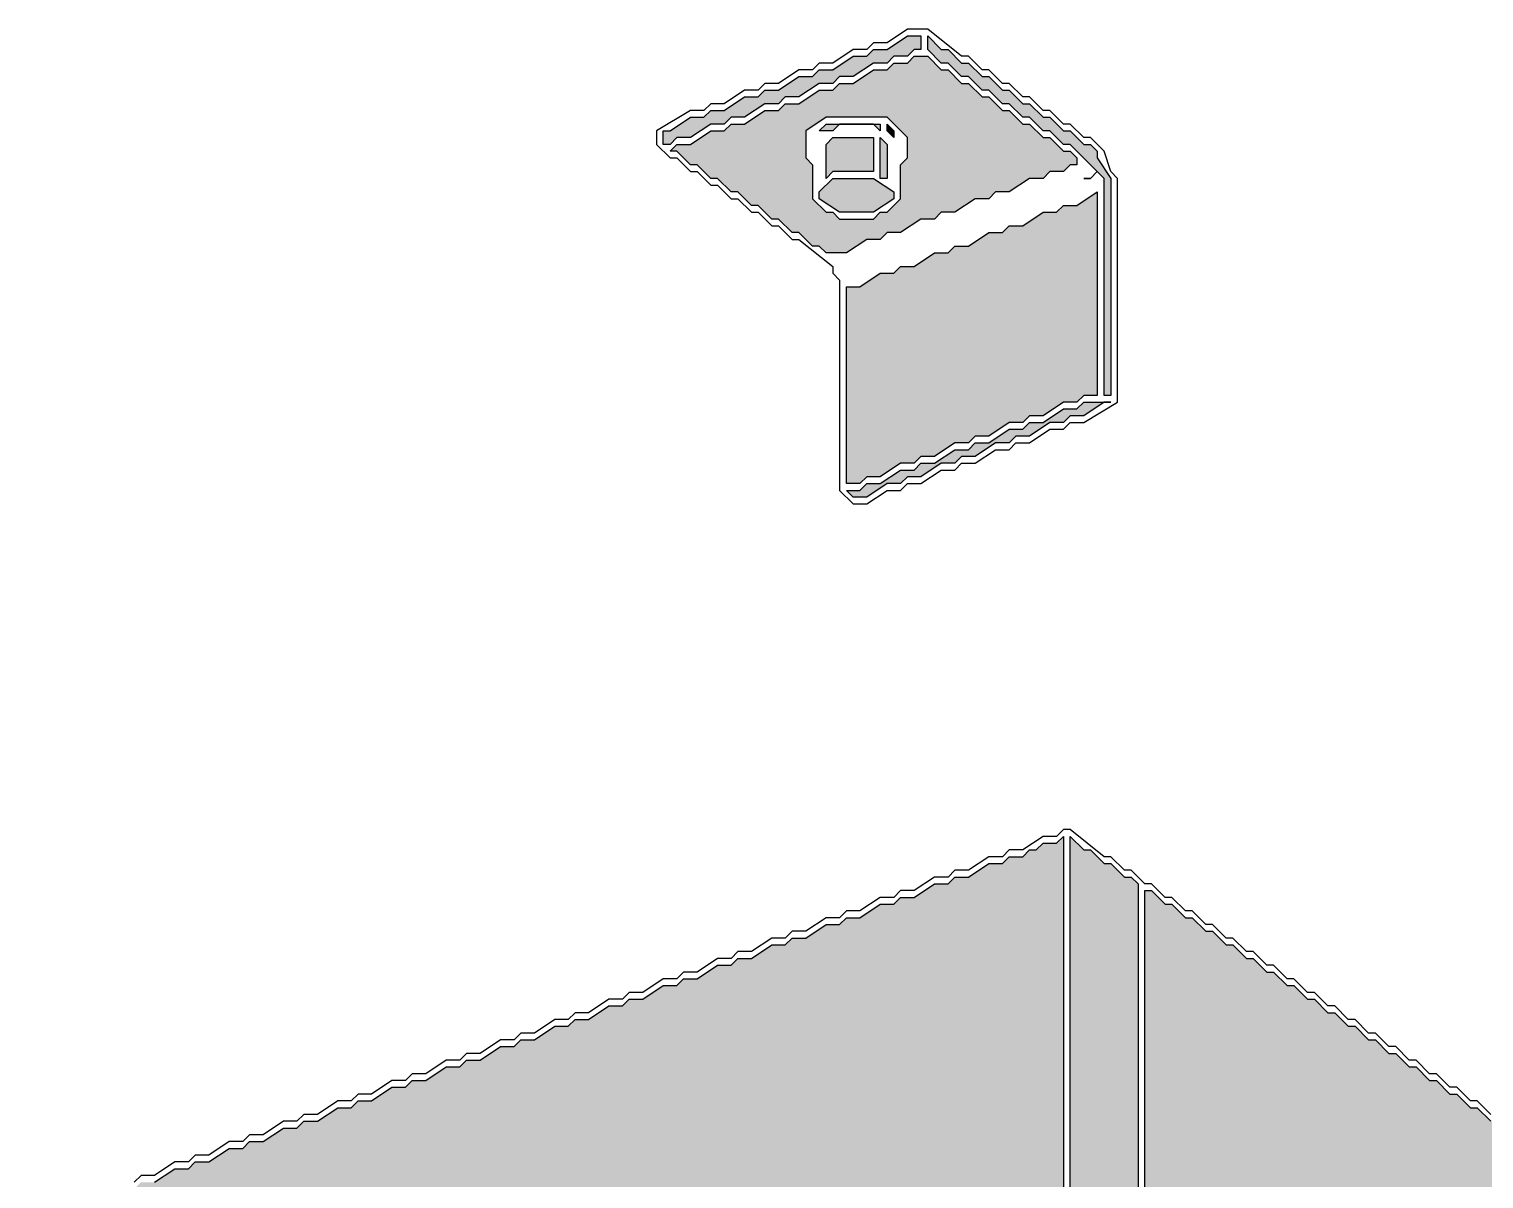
# Model space of a CAD drawing. Header units: millimetres. Extents: x 5 to 252589, y 5 to 415.
# Drawn here: x 12413.21 to 12431.08, y 307.29 to 321.42 of the extents above; entities that cross this region are included whole.
import ezdxf

# ---------------------------------------------------------------- set-up
doc = ezdxf.new("R2010")
doc.units = ezdxf.units.MM
doc.layers.add('HATCH', color=8, linetype='Continuous', lineweight=9)
doc.layers.add('OUTLINE', color=7, linetype='Continuous', lineweight=25)

msp = doc.modelspace()

# ---------------------------------------------------------------- hatches: boundary and pattern name
at = {"layer": 'HATCH', "true_color": 0x46858f}
for points in [[(12421, 320), (12421, 320.16667), (12421.08333, 320.16667), (12421.33333, 320.33333), (12421.5, 320.33333), (12421.58333, 320.41667), (12421.75, 320.41667), (12422, 320.58333), (12422.16667, 320.58333), (12422.25, 320.66667), (12422.41667, 320.66667), (12422.66667, 320.83333), (12422.83333, 320.83333), (12422.91667, 320.91667), (12423.08333, 320.91667), (12423.33333, 321.08333), (12423.5, 321.08333), (12423.58333, 321.16667), (12423.75, 321.16667), (12424, 321.33333), (12424.16667, 321.33333), (12424.16667, 321.16667), (12424.08333, 321.16667), (12424, 321.08333), (12423.83333, 321.08333), (12423.75, 321), (12423.58333, 321), (12423.33333, 320.83333), (12423.16667, 320.83333), (12423.08333, 320.75), (12422.91667, 320.75), (12422.66667, 320.58333), (12422.5, 320.58333), (12422.41667, 320.5), (12422.25, 320.5), (12422, 320.33333), (12421.83333, 320.33333), (12421.75, 320.25), (12421.58333, 320.25), (12421.33333, 320.08333), (12421.16667, 320.08333), (12421.08333, 320)], [(12423.25, 315.83333), (12423.25, 318.25), (12423.41667, 318.25), (12423.66667, 318.41667), (12423.83333, 318.41667), (12423.91667, 318.5), (12424.08333, 318.5), (12424.33333, 318.66667), (12424.5, 318.66667), (12424.58333, 318.75), (12424.75, 318.75), (12425, 318.91667), (12425.16667, 318.91667), (12425.25, 319), (12425.41667, 319), (12425.66667, 319.16667), (12425.83333, 319.16667), (12425.91667, 319.25), (12426.08333, 319.25), (12426.33333, 319.41667), (12426.33333, 316.91667), (12426.16667, 316.91667), (12426.08333, 316.83333), (12425.91667, 316.83333), (12425.66667, 316.66667), (12425.5, 316.66667), (12425.41667, 316.58333), (12425.25, 316.58333), (12425, 316.41667), (12424.83333, 316.41667), (12424.75, 316.33333), (12424.58333, 316.33333), (12424.33333, 316.16667), (12424.16667, 316.16667), (12424.08333, 316.08333), (12423.91667, 316.08333), (12423.66667, 315.91667), (12423.5, 315.91667), (12423.41667, 315.83333)]]:
    msp.add_hatch(color=145, dxfattribs=at).paths.add_polyline_path(points)
at = {"layer": 'HATCH', "true_color": 0x46828b}
msp.add_hatch(color=137, dxfattribs=at).paths.add_polyline_path([(12426.5, 316.91667), (12426.41667, 316.91667), (12426.41667, 319.58333), (12426.33333, 319.66667), (12426.25, 319.58333), (12426.16667, 319.58333), (12426.25, 319.58333), (12426.33333, 319.66667), (12426, 320), (12425.91667, 320), (12425.75, 320.16667), (12425.66667, 320.16667), (12425.5, 320.33333), (12425.41667, 320.33333), (12425.25, 320.5), (12425.16667, 320.5), (12425, 320.66667), (12424.91667, 320.66667), (12424.75, 320.83333), (12424.66667, 320.83333), (12424.5, 321), (12424.41667, 321), (12424.25, 321.16667), (12424.25, 321.33333), (12424.41667, 321.16667), (12424.5, 321.16667), (12424.66667, 321), (12424.75, 321), (12424.91667, 320.83333), (12425, 320.83333), (12425.16667, 320.66667), (12425.25, 320.66667), (12425.41667, 320.5), (12425.5, 320.5), (12425.66667, 320.33333), (12425.75, 320.33333), (12425.91667, 320.16667), (12426, 320.16667), (12426.16667, 320), (12426.25, 320), (12426.33333, 319.91667), (12426.33333, 319.83333), (12426.5, 319.58333)])
at = {"layer": 'HATCH', "true_color": 0x46909b}
h = msp.add_hatch(color=135, dxfattribs=at)
h.paths.add_polyline_path([(12421.08333, 319.91667), (12421.16667, 320), (12421.33333, 320), (12421.58333, 320.16667), (12421.75, 320.16667), (12421.83333, 320.25), (12422, 320.25), (12422.25, 320.41667), (12422.41667, 320.41667), (12422.5, 320.5), (12422.66667, 320.5), (12422.91667, 320.66667), (12423.08333, 320.66667), (12423.16667, 320.75), (12423.33333, 320.75), (12423.58333, 320.91667), (12423.75, 320.91667), (12423.83333, 321), (12424, 321), (12424.08333, 321.08333), (12424.25, 321.08333), (12424.41667, 320.91667), (12424.5, 320.91667), (12424.66667, 320.75), (12424.75, 320.75), (12424.91667, 320.58333), (12425, 320.58333), (12425.16667, 320.41667), (12425.25, 320.41667), (12425.41667, 320.25), (12425.5, 320.25), (12425.66667, 320.08333), (12425.75, 320.08333), (12425.91667, 319.91667), (12426, 319.91667), (12426.08333, 319.83333), (12426.08333, 319.75), (12426, 319.75), (12425.91667, 319.66667), (12425.75, 319.66667), (12425.66667, 319.58333), (12425.5, 319.58333), (12425.25, 319.41667), (12425.08333, 319.41667), (12425, 319.33333), (12424.83333, 319.33333), (12424.58333, 319.16667), (12424.41667, 319.16667), (12424.33333, 319.08333), (12424.16667, 319.08333), (12423.91667, 318.91667), (12423.75, 318.91667), (12423.66667, 318.83333), (12423.5, 318.83333), (12423.25, 318.66667), (12423, 318.66667), (12422.91667, 318.75), (12422.83333, 318.75), (12422.66667, 318.91667), (12422.58333, 318.91667), (12422.41667, 319.08333), (12422.33333, 319.08333), (12422.16667, 319.25), (12422.08333, 319.25), (12421.91667, 319.41667), (12421.83333, 319.41667), (12421.66667, 319.58333), (12421.58333, 319.58333), (12421.41667, 319.75), (12421.33333, 319.75), (12421.16667, 319.91667)])
h.paths.add_polyline_path([(12423, 319.16667), (12423.08333, 319.16667), (12423.16667, 319.08333), (12423.58333, 319.08333), (12423.66667, 319.16667), (12423.75, 319.16667), (12423.91667, 319.33333), (12423.91667, 319.75), (12424, 319.83333), (12424, 320.08333), (12423.75, 320.33333), (12423, 320.33333), (12422.75, 320.16667), (12422.75, 319.83333), (12422.83333, 319.75), (12422.83333, 319.33333)], flags=0)
at = {"layer": 'HATCH', "true_color": 0xabb0b4}
for points in [[(12422.91667, 320.16667), (12423, 320.25), (12423.66667, 320.25), (12423.66667, 320.16667), (12423.58333, 320.25), (12423.16667, 320.25), (12423.08333, 320.16667)], [(12423, 319.58333), (12423, 320), (12423.08333, 320.08333), (12423.58333, 320.08333), (12423.58333, 319.66667), (12423.08333, 319.66667)]]:
    msp.add_hatch(color=253, dxfattribs=at).paths.add_polyline_path(points)
at = {"layer": 'HATCH', "true_color": 0xa6abaf}
for points in [[(12423.83333, 320.08333), (12423.75, 320.16667), (12423.75, 320.25), (12423.83333, 320.16667)], [(12423.75, 319.58333), (12423.66667, 319.58333), (12423.66667, 320.08333), (12423.75, 320)]]:
    msp.add_hatch(color=253, dxfattribs=at).paths.add_polyline_path(points)
at = {"layer": 'HATCH', "true_color": 0xb9bfc3}
msp.add_hatch(color=9, dxfattribs=at).paths.add_polyline_path([(12422.91667, 319.33333), (12422.91667, 319.41667), (12423.08333, 319.58333), (12423.58333, 319.58333), (12423.83333, 319.41667), (12423.83333, 319.33333), (12423.58333, 319.16667), (12423.16667, 319.16667)])
at = {"layer": 'HATCH', "true_color": 0x46909b}
msp.add_hatch(color=135, dxfattribs=at).paths.add_polyline_path([(12423.25, 315.75), (12423.41667, 315.75), (12423.5, 315.83333), (12423.66667, 315.83333), (12423.91667, 316), (12424.08333, 316), (12424.16667, 316.08333), (12424.33333, 316.08333), (12424.58333, 316.25), (12424.75, 316.25), (12424.83333, 316.33333), (12425, 316.33333), (12425.25, 316.5), (12425.41667, 316.5), (12425.5, 316.58333), (12425.66667, 316.58333), (12425.91667, 316.75), (12426.08333, 316.75), (12426.16667, 316.83333), (12426.5, 316.83333), (12426.41667, 316.83333), (12426.16667, 316.66667), (12426, 316.66667), (12425.91667, 316.58333), (12425.75, 316.58333), (12425.5, 316.41667), (12425.33333, 316.41667), (12425.25, 316.33333), (12425.08333, 316.33333), (12424.83333, 316.16667), (12424.66667, 316.16667), (12424.58333, 316.08333), (12424.41667, 316.08333), (12424.16667, 315.91667), (12424, 315.91667), (12423.91667, 315.83333), (12423.75, 315.83333), (12423.5, 315.66667), (12423.33333, 315.66667)])
at = {"layer": 'HATCH', "true_color": 0xbfa37e}
h = msp.add_hatch(color=33, dxfattribs=at)
h.paths.add_polyline_path([(12399.83333, 293.91667), (12399.83333, 301.66667), (12399.91667, 301.75), (12400.08333, 301.75), (12400.33333, 301.91667), (12400.5, 301.91667), (12400.58333, 302), (12400.75, 302), (12401, 302.16667), (12401.16667, 302.16667), (12401.25, 302.25), (12401.41667, 302.25), (12401.66667, 302.41667), (12401.83333, 302.41667), (12401.91667, 302.5), (12402.08333, 302.5), (12402.33333, 302.66667), (12402.5, 302.66667), (12402.58333, 302.75), (12402.75, 302.75), (12403, 302.91667), (12403.16667, 302.91667), (12403.25, 303), (12403.41667, 303), (12403.66667, 303.16667), (12403.83333, 303.16667), (12403.91667, 303.25), (12404.08333, 303.25), (12404.33333, 303.41667), (12404.5, 303.41667), (12404.58333, 303.5), (12404.75, 303.5), (12405, 303.66667), (12405.16667, 303.66667), (12405.25, 303.75), (12405.41667, 303.75), (12405.66667, 303.91667), (12405.83333, 303.91667), (12405.91667, 304), (12406.08333, 304), (12406.33333, 304.16667), (12406.5, 304.16667), (12406.58333, 304.25), (12406.75, 304.25), (12407, 304.41667), (12407.16667, 304.41667), (12407.25, 304.5), (12407.41667, 304.5), (12407.66667, 304.66667), (12407.83333, 304.66667), (12407.91667, 304.75), (12408.08333, 304.75), (12408.33333, 304.91667), (12408.5, 304.91667), (12408.58333, 305), (12408.75, 305), (12409, 305.16667), (12409.16667, 305.16667), (12409.25, 305.25), (12409.41667, 305.25), (12409.66667, 305.41667), (12409.83333, 305.41667), (12409.91667, 305.5), (12410.08333, 305.5), (12410.33333, 305.66667), (12410.5, 305.66667), (12410.58333, 305.75), (12410.75, 305.75), (12411, 305.91667), (12411.16667, 305.91667), (12411.25, 306), (12411.41667, 306), (12411.66667, 306.16667), (12411.83333, 306.16667), (12411.91667, 306.25), (12412.08333, 306.25), (12412.33333, 306.41667), (12412.5, 306.41667), (12412.58333, 306.5), (12412.75, 306.5), (12413, 306.66667), (12413.16667, 306.66667), (12413.25, 306.75), (12413.41667, 306.75), (12413.66667, 306.91667), (12413.83333, 306.91667), (12413.91667, 307), (12414.08333, 307), (12414.33333, 307.16667), (12414.5, 307.16667), (12414.58333, 307.25), (12414.75, 307.25), (12415, 307.41667), (12415.16667, 307.41667), (12415.25, 307.5), (12415.41667, 307.5), (12415.66667, 307.66667), (12415.83333, 307.66667), (12415.91667, 307.75), (12416.08333, 307.75), (12416.33333, 307.91667), (12416.5, 307.91667), (12416.58333, 308), (12416.75, 308), (12417, 308.16667), (12417.16667, 308.16667), (12417.25, 308.25), (12417.41667, 308.25), (12417.66667, 308.41667), (12417.83333, 308.41667), (12417.91667, 308.5), (12418.08333, 308.5), (12418.33333, 308.66667), (12418.5, 308.66667), (12418.58333, 308.75), (12418.75, 308.75), (12419, 308.91667), (12419.16667, 308.91667), (12419.25, 309), (12419.41667, 309), (12419.66667, 309.16667), (12419.83333, 309.16667), (12419.91667, 309.25), (12420.08333, 309.25), (12420.33333, 309.41667), (12420.5, 309.41667), (12420.58333, 309.5), (12420.75, 309.5), (12421, 309.66667), (12421.16667, 309.66667), (12421.25, 309.75), (12421.41667, 309.75), (12421.66667, 309.91667), (12421.83333, 309.91667), (12421.91667, 310), (12422.08333, 310), (12422.33333, 310.16667), (12422.5, 310.16667), (12422.58333, 310.25), (12422.75, 310.25), (12423, 310.41667), (12423.16667, 310.41667), (12423.25, 310.5), (12423.41667, 310.5), (12423.66667, 310.66667), (12423.83333, 310.66667), (12423.91667, 310.75), (12424.08333, 310.75), (12424.33333, 310.91667), (12424.5, 310.91667), (12424.58333, 311), (12424.75, 311), (12425, 311.16667), (12425.16667, 311.16667), (12425.25, 311.25), (12425.41667, 311.25), (12425.5, 311.33333), (12425.58333, 311.33333), (12425.66667, 311.41667), (12425.83333, 311.41667), (12425.91667, 311.5), (12425.91667, 303.75), (12425.83333, 303.66667), (12425.66667, 303.66667), (12425.58333, 303.58333), (12425.41667, 303.58333), (12425.16667, 303.41667), (12425, 303.41667), (12424.91667, 303.33333), (12424.75, 303.33333), (12424.5, 303.16667), (12424.33333, 303.16667), (12424.25, 303.08333), (12424.08333, 303.08333), (12423.83333, 302.91667), (12423.66667, 302.91667), (12423.58333, 302.83333), (12423.41667, 302.83333), (12423.16667, 302.66667), (12423, 302.66667), (12422.91667, 302.58333), (12422.75, 302.58333), (12422.5, 302.41667), (12422.33333, 302.41667), (12422.25, 302.33333), (12422.08333, 302.33333), (12421.83333, 302.16667), (12421.66667, 302.16667), (12421.58333, 302.08333), (12421.41667, 302.08333), (12421.16667, 301.91667), (12421, 301.91667), (12420.91667, 301.83333), (12420.75, 301.83333), (12420.5, 301.66667), (12420.33333, 301.66667), (12420.25, 301.58333), (12420.08333, 301.58333), (12419.83333, 301.41667), (12419.66667, 301.41667), (12419.58333, 301.33333), (12419.41667, 301.33333), (12419.16667, 301.16667), (12419, 301.16667), (12418.91667, 301.08333), (12418.75, 301.08333), (12418.5, 300.91667), (12418.33333, 300.91667), (12418.25, 300.83333), (12418.08333, 300.83333), (12417.83333, 300.66667), (12417.66667, 300.66667), (12417.58333, 300.58333), (12417.41667, 300.58333), (12417.16667, 300.41667), (12417, 300.41667), (12416.91667, 300.33333), (12416.75, 300.33333), (12416.5, 300.16667), (12416.33333, 300.16667), (12416.25, 300.08333), (12416.08333, 300.08333), (12415.83333, 299.91667), (12415.66667, 299.91667), (12415.58333, 299.83333), (12415.41667, 299.83333), (12415.16667, 299.66667), (12415, 299.66667), (12414.91667, 299.58333), (12414.75, 299.58333), (12414.5, 299.41667), (12414.33333, 299.41667), (12414.25, 299.33333), (12414.08333, 299.33333), (12413.83333, 299.16667), (12413.66667, 299.16667), (12413.58333, 299.08333), (12413.41667, 299.08333), (12413.16667, 298.91667), (12413, 298.91667), (12412.91667, 298.83333), (12412.75, 298.83333), (12412.5, 298.66667), (12412.33333, 298.66667), (12412.25, 298.58333), (12412.08333, 298.58333), (12411.83333, 298.41667), (12411.66667, 298.41667), (12411.58333, 298.33333), (12411.41667, 298.33333), (12411.16667, 298.16667), (12411, 298.16667), (12410.91667, 298.08333), (12410.75, 298.08333), (12410.5, 297.91667), (12410.33333, 297.91667), (12410.25, 297.83333), (12410.08333, 297.83333), (12409.83333, 297.66667), (12409.66667, 297.66667), (12409.58333, 297.58333), (12409.41667, 297.58333), (12409.16667, 297.41667), (12409, 297.41667), (12408.91667, 297.33333), (12408.75, 297.33333), (12408.5, 297.16667), (12408.33333, 297.16667), (12408.25, 297.08333), (12408.08333, 297.08333), (12407.83333, 296.91667), (12407.66667, 296.91667), (12407.58333, 296.83333), (12407.41667, 296.83333), (12407.16667, 296.66667), (12407, 296.66667), (12406.91667, 296.58333), (12406.75, 296.58333), (12406.5, 296.41667), (12406.33333, 296.41667), (12406.25, 296.33333), (12406.08333, 296.33333), (12405.83333, 296.16667), (12405.66667, 296.16667), (12405.58333, 296.08333), (12405.41667, 296.08333), (12405.16667, 295.91667), (12405, 295.91667), (12404.91667, 295.83333), (12404.75, 295.83333), (12404.5, 295.66667), (12404.33333, 295.66667), (12404.25, 295.58333), (12404.08333, 295.58333), (12403.83333, 295.41667), (12403.66667, 295.41667), (12403.58333, 295.33333), (12403.41667, 295.33333), (12403.16667, 295.16667), (12403, 295.16667), (12402.91667, 295.08333), (12402.75, 295.08333), (12402.5, 294.91667), (12402.33333, 294.91667), (12402.25, 294.83333), (12402.08333, 294.83333), (12401.83333, 294.66667), (12401.66667, 294.66667), (12401.58333, 294.58333), (12401.41667, 294.58333), (12401.16667, 294.41667), (12401, 294.41667), (12400.91667, 294.33333), (12400.75, 294.33333), (12400.5, 294.16667), (12400.33333, 294.16667), (12400.25, 294.08333), (12400.08333, 294.08333)])
h.paths.add_polyline_path([(12411.58333, 301), (12411.66667, 301), (12411.75, 300.91667), (12412.08333, 300.91667), (12412.16667, 300.83333), (12412.25, 300.83333), (12412.33333, 300.91667), (12412.66667, 300.91667), (12412.75, 301), (12412.91667, 301), (12413, 301.08333), (12413.08333, 301.08333), (12413.16667, 301.16667), (12413.41667, 301.25), (12414.25, 302.08333), (12414.25, 302.16667), (12414.41667, 302.33333), (12414.41667, 302.41667), (12414.5, 302.5), (12414.5, 302.58333), (12414.75, 303), (12414.75, 303.16667), (12414.83333, 303.25), (12414.83333, 303.75), (12414.91667, 303.83333), (12414.91667, 304.08333), (12414.83333, 304.16667), (12414.83333, 304.5), (12414.75, 304.58333), (12414.75, 304.66667), (12414.66667, 304.75), (12414.58333, 305), (12414.16667, 305.33333), (12414.08333, 305.33333), (12414, 305.41667), (12413.83333, 305.41667), (12413.75, 305.5), (12413.16667, 305.5), (12413.08333, 305.41667), (12412.91667, 305.41667), (12412.83333, 305.33333), (12412.75, 305.33333), (12412.66667, 305.25), (12412.41667, 305.16667), (12412.25, 305), (12412.16667, 305), (12411.66667, 304.5), (12411.83333, 304.33333), (12411.91667, 304.33333), (12412.08333, 304.16667), (12412.16667, 304.16667), (12412.33333, 304), (12412.41667, 304), (12412.5, 303.91667), (12412.41667, 303.66667), (12412.25, 303.66667), (12412.08333, 303.83333), (12412, 303.83333), (12411.58333, 304.16667), (12411.41667, 304.16667), (12411.33333, 304.08333), (12411.33333, 304), (12411.25, 303.91667), (12411.25, 303.83333), (12411, 303.41667), (12411, 303.25), (12410.91667, 303.16667), (12410.91667, 302.91667), (12410.83333, 302.83333), (12410.83333, 302.41667), (12410.91667, 302.33333), (12411, 302.33333), (12411.16667, 302.16667), (12411.25, 302.16667), (12411.41667, 302), (12411.5, 302), (12411.66667, 301.83333), (12411.75, 301.83333), (12411.75, 301.41667), (12411.83333, 301.33333), (12411.83333, 301.25), (12411.66667, 301.41667), (12411.58333, 301.41667), (12411.16667, 301.75), (12411.08333, 301.75), (12411, 301.66667), (12411, 301.58333), (12411.16667, 301.41667), (12411.16667, 301.33333)], flags=0)
at = {"layer": 'HATCH', "true_color": 0xb99e7b}
for points in [[(12426.83333, 303.16667), (12426.75, 303.25), (12426.66667, 303.25), (12426.5, 303.41667), (12426.41667, 303.41667), (12426.25, 303.58333), (12426.16667, 303.58333), (12426, 303.75), (12426, 311.5), (12426.16667, 311.33333), (12426.25, 311.33333), (12426.41667, 311.16667), (12426.5, 311.16667), (12426.66667, 311), (12426.75, 311), (12426.83333, 310.91667)], [(12435.75, 297.25), (12435.66667, 297.25), (12435.5, 297.41667), (12435.41667, 297.41667), (12435.25, 297.58333), (12435.16667, 297.58333), (12435, 297.75), (12434.91667, 297.75), (12434.75, 297.91667), (12434.66667, 297.91667), (12434.5, 298.08333), (12434.41667, 298.08333), (12434.25, 298.25), (12434.16667, 298.25), (12434, 298.41667), (12433.91667, 298.41667), (12433.75, 298.58333), (12433.66667, 298.58333), (12433.5, 298.75), (12433.41667, 298.75), (12433.25, 298.91667), (12433.16667, 298.91667), (12433, 299.08333), (12432.91667, 299.08333), (12432.75, 299.25), (12432.66667, 299.25), (12432.5, 299.41667), (12432.41667, 299.41667), (12432.25, 299.58333), (12432.16667, 299.58333), (12432, 299.75), (12431.91667, 299.75), (12431.75, 299.91667), (12431.66667, 299.91667), (12431.5, 300.08333), (12431.41667, 300.08333), (12431.25, 300.25), (12431.16667, 300.25), (12431, 300.41667), (12430.91667, 300.41667), (12430.75, 300.58333), (12430.66667, 300.58333), (12430.5, 300.75), (12430.41667, 300.75), (12430, 301.08333), (12430, 303.5), (12430.08333, 303.41667), (12430.16667, 303.41667), (12430.33333, 303.25), (12430.41667, 303.25), (12430.58333, 303.08333), (12430.66667, 303.08333), (12430.83333, 302.91667), (12431.08333, 303.08333), (12431.08333, 304.91667), (12430.75, 305.25), (12430.66667, 305.25), (12430.5, 305.41667), (12430.41667, 305.41667), (12430.25, 305.58333), (12430.16667, 305.58333), (12430, 305.75), (12429.91667, 305.75), (12429.75, 305.91667), (12429.66667, 305.91667), (12429.5, 306.08333), (12429.41667, 306.08333), (12429.25, 306.25), (12429.16667, 306.25), (12429, 306.41667), (12428.91667, 306.41667), (12428.75, 306.58333), (12428.66667, 306.58333), (12428.5, 306.75), (12428.41667, 306.75), (12428, 307.08333), (12427.66667, 307.08333), (12427.58333, 307), (12427.41667, 307), (12427.33333, 306.91667), (12427.16667, 306.91667), (12426.91667, 306.66667), (12426.91667, 310.83333), (12427, 310.83333), (12427.16667, 310.66667), (12427.25, 310.66667), (12427.41667, 310.5), (12427.5, 310.5), (12427.66667, 310.33333), (12427.75, 310.33333), (12427.91667, 310.16667), (12428, 310.16667), (12428.16667, 310), (12428.25, 310), (12428.41667, 309.83333), (12428.5, 309.83333), (12428.66667, 309.66667), (12428.75, 309.66667), (12428.91667, 309.5), (12429, 309.5), (12429.16667, 309.33333), (12429.25, 309.33333), (12429.41667, 309.16667), (12429.5, 309.16667), (12429.66667, 309), (12429.75, 309), (12429.91667, 308.83333), (12430, 308.83333), (12430.16667, 308.66667), (12430.25, 308.66667), (12430.41667, 308.5), (12430.5, 308.5), (12430.66667, 308.33333), (12430.75, 308.33333), (12430.91667, 308.16667), (12431, 308.16667), (12431.16667, 308), (12431.25, 308), (12431.41667, 307.83333), (12431.5, 307.83333), (12431.66667, 307.66667), (12431.75, 307.66667), (12431.91667, 307.5), (12432, 307.5), (12432.16667, 307.33333), (12432.25, 307.33333), (12432.41667, 307.16667), (12432.5, 307.16667), (12432.66667, 307), (12432.75, 307), (12432.91667, 306.83333), (12433, 306.83333), (12433.16667, 306.66667), (12433.25, 306.66667), (12433.41667, 306.5), (12433.5, 306.5), (12433.66667, 306.33333), (12433.75, 306.33333), (12433.91667, 306.16667), (12434, 306.16667), (12434.16667, 306), (12434.25, 306), (12434.41667, 305.83333), (12434.5, 305.83333), (12434.66667, 305.66667), (12434.75, 305.66667), (12434.91667, 305.5), (12435, 305.5), (12435.16667, 305.33333), (12435.25, 305.33333), (12435.41667, 305.16667), (12435.5, 305.16667), (12435.66667, 305), (12435.75, 305), (12435.91667, 304.83333), (12436, 304.83333), (12436.16667, 304.66667), (12436.25, 304.66667), (12436.41667, 304.5), (12436.5, 304.5), (12436.66667, 304.33333), (12436.75, 304.33333), (12436.91667, 304.16667), (12437, 304.16667), (12437.16667, 304), (12437.25, 304), (12437.41667, 303.83333), (12437.5, 303.83333), (12437.66667, 303.66667), (12437.75, 303.66667), (12437.91667, 303.5), (12438, 303.5), (12438.16667, 303.33333), (12438.25, 303.33333), (12438.41667, 303.16667), (12438.5, 303.16667), (12438.66667, 303), (12438.75, 303), (12438.75, 299.91667), (12438.66667, 299.91667), (12438.5, 300.08333), (12438.41667, 300.08333), (12438.25, 300.25), (12438.16667, 300.25), (12438, 300.41667), (12437.91667, 300.41667), (12437.75, 300.58333), (12437.66667, 300.58333), (12437.5, 300.75), (12437.41667, 300.75), (12437.25, 300.91667), (12437.16667, 300.91667), (12437, 301.08333), (12436.91667, 301.08333), (12436.83333, 301.16667), (12436.66667, 301.16667), (12436.58333, 301.08333), (12436.41667, 301.08333), (12436.16667, 300.91667), (12436, 300.91667), (12435.83333, 300.75), (12435.83333, 300.66667), (12435.75, 300.58333)]]:
    msp.add_hatch(color=33, dxfattribs=at).paths.add_polyline_path(points)

# ---------------------------------------------------------------- linework, layer by layer
at = {"layer": 'OUTLINE', "color": 139, "true_color": 0x42544a}
for points in [[(12423.33333, 315.58333), (12423.5, 315.58333), (12423.75, 315.75), (12423.91667, 315.75), (12424, 315.83333), (12424.16667, 315.83333), (12424.41667, 316), (12424.58333, 316), (12424.66667, 316.08333), (12424.83333, 316.08333), (12425.08333, 316.25), (12425.25, 316.25), (12425.33333, 316.33333), (12425.5, 316.33333), (12425.75, 316.5), (12425.91667, 316.5), (12426, 316.58333), (12426.16667, 316.58333), (12426.58333, 316.83333), (12426.58333, 319.58333), (12426.5, 319.66667), (12426.41667, 319.91667), (12426.25, 320.08333), (12426.16667, 320.08333), (12426, 320.25), (12425.91667, 320.25), (12425.75, 320.41667), (12425.66667, 320.41667), (12425.5, 320.58333), (12425.41667, 320.58333), (12425.25, 320.75), (12425.16667, 320.75), (12425, 320.91667), (12424.91667, 320.91667), (12424.75, 321.08333), (12424.66667, 321.08333), (12424.25, 321.41667), (12424, 321.41667), (12423.75, 321.25), (12423.58333, 321.25), (12423.5, 321.16667), (12423.33333, 321.16667), (12423.08333, 321), (12422.91667, 321), (12422.83333, 320.91667), (12422.66667, 320.91667), (12422.41667, 320.75), (12422.25, 320.75), (12422.16667, 320.66667), (12422, 320.66667), (12421.75, 320.5), (12421.58333, 320.5), (12421.5, 320.41667), (12421.33333, 320.41667), (12420.91667, 320.16667), (12420.91667, 320), (12421.08333, 319.83333), (12421.16667, 319.83333), (12421.33333, 319.66667), (12421.41667, 319.66667), (12421.58333, 319.5), (12421.66667, 319.5), (12421.83333, 319.33333), (12421.91667, 319.33333), (12422.08333, 319.16667), (12422.16667, 319.16667), (12422.33333, 319), (12422.41667, 319), (12422.58333, 318.83333), (12422.66667, 318.83333), (12423.08333, 318.5), (12423.08333, 318.41667), (12423.16667, 318.33333), (12423.16667, 315.75)], [(12421, 320), (12421, 320.16667), (12421.08333, 320.16667), (12421.33333, 320.33333), (12421.5, 320.33333), (12421.58333, 320.41667), (12421.75, 320.41667), (12422, 320.58333), (12422.16667, 320.58333), (12422.25, 320.66667), (12422.41667, 320.66667), (12422.66667, 320.83333), (12422.83333, 320.83333), (12422.91667, 320.91667), (12423.08333, 320.91667), (12423.33333, 321.08333), (12423.5, 321.08333), (12423.58333, 321.16667), (12423.75, 321.16667), (12424, 321.33333), (12424.16667, 321.33333), (12424.16667, 321.16667), (12424.08333, 321.16667), (12424, 321.08333), (12423.83333, 321.08333), (12423.75, 321), (12423.58333, 321), (12423.33333, 320.83333), (12423.16667, 320.83333), (12423.08333, 320.75), (12422.91667, 320.75), (12422.66667, 320.58333), (12422.5, 320.58333), (12422.41667, 320.5), (12422.25, 320.5), (12422, 320.33333), (12421.83333, 320.33333), (12421.75, 320.25), (12421.58333, 320.25), (12421.33333, 320.08333), (12421.16667, 320.08333), (12421.08333, 320)], [(12426.5, 316.91667), (12426.41667, 316.91667), (12426.41667, 319.58333), (12426.33333, 319.66667), (12426.25, 319.58333), (12426.16667, 319.58333), (12426.25, 319.58333), (12426.33333, 319.66667), (12426, 320), (12425.91667, 320), (12425.75, 320.16667), (12425.66667, 320.16667), (12425.5, 320.33333), (12425.41667, 320.33333), (12425.25, 320.5), (12425.16667, 320.5), (12425, 320.66667), (12424.91667, 320.66667), (12424.75, 320.83333), (12424.66667, 320.83333), (12424.5, 321), (12424.41667, 321), (12424.25, 321.16667), (12424.25, 321.33333), (12424.41667, 321.16667), (12424.5, 321.16667), (12424.66667, 321), (12424.75, 321), (12424.91667, 320.83333), (12425, 320.83333), (12425.16667, 320.66667), (12425.25, 320.66667), (12425.41667, 320.5), (12425.5, 320.5), (12425.66667, 320.33333), (12425.75, 320.33333), (12425.91667, 320.16667), (12426, 320.16667), (12426.16667, 320), (12426.25, 320), (12426.33333, 319.91667), (12426.33333, 319.83333), (12426.5, 319.58333)], [(12421.08333, 319.91667), (12421.16667, 320), (12421.33333, 320), (12421.58333, 320.16667), (12421.75, 320.16667), (12421.83333, 320.25), (12422, 320.25), (12422.25, 320.41667), (12422.41667, 320.41667), (12422.5, 320.5), (12422.66667, 320.5), (12422.91667, 320.66667), (12423.08333, 320.66667), (12423.16667, 320.75), (12423.33333, 320.75), (12423.58333, 320.91667), (12423.75, 320.91667), (12423.83333, 321), (12424, 321), (12424.08333, 321.08333), (12424.25, 321.08333), (12424.41667, 320.91667), (12424.5, 320.91667), (12424.66667, 320.75), (12424.75, 320.75), (12424.91667, 320.58333), (12425, 320.58333), (12425.16667, 320.41667), (12425.25, 320.41667), (12425.41667, 320.25), (12425.5, 320.25), (12425.66667, 320.08333), (12425.75, 320.08333), (12425.91667, 319.91667), (12426, 319.91667), (12426.08333, 319.83333), (12426.08333, 319.75), (12426, 319.75), (12425.91667, 319.66667), (12425.75, 319.66667), (12425.66667, 319.58333), (12425.5, 319.58333), (12425.25, 319.41667), (12425.08333, 319.41667), (12425, 319.33333), (12424.83333, 319.33333), (12424.58333, 319.16667), (12424.41667, 319.16667), (12424.33333, 319.08333), (12424.16667, 319.08333), (12423.91667, 318.91667), (12423.75, 318.91667), (12423.66667, 318.83333), (12423.5, 318.83333), (12423.25, 318.66667), (12423, 318.66667), (12422.91667, 318.75), (12422.83333, 318.75), (12422.66667, 318.91667), (12422.58333, 318.91667), (12422.41667, 319.08333), (12422.33333, 319.08333), (12422.16667, 319.25), (12422.08333, 319.25), (12421.91667, 319.41667), (12421.83333, 319.41667), (12421.66667, 319.58333), (12421.58333, 319.58333), (12421.41667, 319.75), (12421.33333, 319.75), (12421.16667, 319.91667)], [(12423, 319.16667), (12423.08333, 319.16667), (12423.16667, 319.08333), (12423.58333, 319.08333), (12423.66667, 319.16667), (12423.75, 319.16667), (12423.91667, 319.33333), (12423.91667, 319.75), (12424, 319.83333), (12424, 320.08333), (12423.75, 320.33333), (12423, 320.33333), (12422.75, 320.16667), (12422.75, 319.83333), (12422.83333, 319.75), (12422.83333, 319.33333)], [(12422.91667, 320.16667), (12423, 320.25), (12423.66667, 320.25), (12423.66667, 320.16667), (12423.58333, 320.25), (12423.16667, 320.25), (12423.08333, 320.16667)], [(12423.83333, 320.08333), (12423.75, 320.16667), (12423.75, 320.25), (12423.83333, 320.16667)], [(12423, 319.58333), (12423, 320), (12423.08333, 320.08333), (12423.58333, 320.08333), (12423.58333, 319.66667), (12423.08333, 319.66667)], [(12423.75, 319.58333), (12423.66667, 319.58333), (12423.66667, 320.08333), (12423.75, 320)], [(12422.91667, 319.33333), (12422.91667, 319.41667), (12423.08333, 319.58333), (12423.58333, 319.58333), (12423.83333, 319.41667), (12423.83333, 319.33333), (12423.58333, 319.16667), (12423.16667, 319.16667)], [(12423.25, 315.83333), (12423.25, 318.25), (12423.41667, 318.25), (12423.66667, 318.41667), (12423.83333, 318.41667), (12423.91667, 318.5), (12424.08333, 318.5), (12424.33333, 318.66667), (12424.5, 318.66667), (12424.58333, 318.75), (12424.75, 318.75), (12425, 318.91667), (12425.16667, 318.91667), (12425.25, 319), (12425.41667, 319), (12425.66667, 319.16667), (12425.83333, 319.16667), (12425.91667, 319.25), (12426.08333, 319.25), (12426.33333, 319.41667), (12426.33333, 316.91667), (12426.16667, 316.91667), (12426.08333, 316.83333), (12425.91667, 316.83333), (12425.66667, 316.66667), (12425.5, 316.66667), (12425.41667, 316.58333), (12425.25, 316.58333), (12425, 316.41667), (12424.83333, 316.41667), (12424.75, 316.33333), (12424.58333, 316.33333), (12424.33333, 316.16667), (12424.16667, 316.16667), (12424.08333, 316.08333), (12423.91667, 316.08333), (12423.66667, 315.91667), (12423.5, 315.91667), (12423.41667, 315.83333)], [(12423.25, 315.75), (12423.41667, 315.75), (12423.5, 315.83333), (12423.66667, 315.83333), (12423.91667, 316), (12424.08333, 316), (12424.16667, 316.08333), (12424.33333, 316.08333), (12424.58333, 316.25), (12424.75, 316.25), (12424.83333, 316.33333), (12425, 316.33333), (12425.25, 316.5), (12425.41667, 316.5), (12425.5, 316.58333), (12425.66667, 316.58333), (12425.91667, 316.75), (12426.08333, 316.75), (12426.16667, 316.83333), (12426.5, 316.83333), (12426.41667, 316.83333), (12426.16667, 316.66667), (12426, 316.66667), (12425.91667, 316.58333), (12425.75, 316.58333), (12425.5, 316.41667), (12425.33333, 316.41667), (12425.25, 316.33333), (12425.08333, 316.33333), (12424.83333, 316.16667), (12424.66667, 316.16667), (12424.58333, 316.08333), (12424.41667, 316.08333), (12424.16667, 315.91667), (12424, 315.91667), (12423.91667, 315.83333), (12423.75, 315.83333), (12423.5, 315.66667), (12423.33333, 315.66667)], [(12426.83333, 303.16667), (12426.75, 303.25), (12426.66667, 303.25), (12426.5, 303.41667), (12426.41667, 303.41667), (12426.25, 303.58333), (12426.16667, 303.58333), (12426, 303.75), (12426, 311.5), (12426.16667, 311.33333), (12426.25, 311.33333), (12426.41667, 311.16667), (12426.5, 311.16667), (12426.66667, 311), (12426.75, 311), (12426.83333, 310.91667)]]:
    msp.add_lwpolyline(points, close=True, dxfattribs=at)
for points in [[(12431.16667, 308.08333), (12431, 308.25), (12430.91667, 308.25), (12430.75, 308.41667), (12430.66667, 308.41667), (12430.5, 308.58333), (12430.41667, 308.58333), (12430.25, 308.75), (12430.16667, 308.75), (12430, 308.91667), (12429.91667, 308.91667), (12429.75, 309.08333), (12429.66667, 309.08333), (12429.5, 309.25), (12429.41667, 309.25), (12429.25, 309.41667), (12429.16667, 309.41667), (12429, 309.58333), (12428.91667, 309.58333), (12428.75, 309.75), (12428.66667, 309.75), (12428.5, 309.91667), (12428.41667, 309.91667), (12428.25, 310.08333), (12428.16667, 310.08333), (12428, 310.25), (12427.91667, 310.25), (12427.75, 310.41667), (12427.66667, 310.41667), (12427.5, 310.58333), (12427.41667, 310.58333), (12427.25, 310.75), (12427.16667, 310.75), (12427, 310.91667), (12426.91667, 310.91667), (12426.75, 311.08333), (12426.66667, 311.08333), (12426.5, 311.25), (12426.41667, 311.25), (12426, 311.58333), (12425.91667, 311.58333), (12425.83333, 311.5), (12425.66667, 311.5), (12425.41667, 311.33333), (12425.25, 311.33333), (12425.16667, 311.25), (12425, 311.25), (12424.75, 311.08333), (12424.58333, 311.08333), (12424.5, 311), (12424.33333, 311), (12424.08333, 310.83333), (12423.91667, 310.83333), (12423.83333, 310.75), (12423.66667, 310.75), (12423.41667, 310.58333), (12423.25, 310.58333), (12423.16667, 310.5), (12423, 310.5), (12422.75, 310.33333), (12422.58333, 310.33333), (12422.5, 310.25), (12422.33333, 310.25), (12422.08333, 310.08333), (12421.91667, 310.08333), (12421.83333, 310), (12421.66667, 310), (12421.41667, 309.83333), (12421.25, 309.83333), (12421.16667, 309.75), (12421, 309.75), (12420.75, 309.58333), (12420.58333, 309.58333), (12420.5, 309.5), (12420.33333, 309.5), (12420.08333, 309.33333), (12419.91667, 309.33333), (12419.83333, 309.25), (12419.66667, 309.25), (12419.41667, 309.08333), (12419.25, 309.08333), (12419.16667, 309), (12419, 309), (12418.75, 308.83333), (12418.58333, 308.83333), (12418.5, 308.75), (12418.33333, 308.75), (12418.08333, 308.58333), (12417.91667, 308.58333), (12417.83333, 308.5), (12417.66667, 308.5), (12417.41667, 308.33333), (12417.25, 308.33333), (12417.16667, 308.25), (12417, 308.25), (12416.75, 308.08333), (12416.58333, 308.08333), (12416.5, 308), (12416.33333, 308), (12416.08333, 307.83333), (12415.91667, 307.83333), (12415.83333, 307.75), (12415.66667, 307.75), (12415.41667, 307.58333), (12415.25, 307.58333), (12415.16667, 307.5), (12415, 307.5), (12414.75, 307.33333), (12414.58333, 307.33333), (12414.5, 307.25)], [(12414.75, 307.25), (12415, 307.41667), (12415.16667, 307.41667), (12415.25, 307.5), (12415.41667, 307.5), (12415.66667, 307.66667), (12415.83333, 307.66667), (12415.91667, 307.75), (12416.08333, 307.75), (12416.33333, 307.91667), (12416.5, 307.91667), (12416.58333, 308), (12416.75, 308), (12417, 308.16667), (12417.16667, 308.16667), (12417.25, 308.25), (12417.41667, 308.25), (12417.66667, 308.41667), (12417.83333, 308.41667), (12417.91667, 308.5), (12418.08333, 308.5), (12418.33333, 308.66667), (12418.5, 308.66667), (12418.58333, 308.75), (12418.75, 308.75), (12419, 308.91667), (12419.16667, 308.91667), (12419.25, 309), (12419.41667, 309), (12419.66667, 309.16667), (12419.83333, 309.16667), (12419.91667, 309.25), (12420.08333, 309.25), (12420.33333, 309.41667), (12420.5, 309.41667), (12420.58333, 309.5), (12420.75, 309.5), (12421, 309.66667), (12421.16667, 309.66667), (12421.25, 309.75), (12421.41667, 309.75), (12421.66667, 309.91667), (12421.83333, 309.91667), (12421.91667, 310), (12422.08333, 310), (12422.33333, 310.16667), (12422.5, 310.16667), (12422.58333, 310.25), (12422.75, 310.25), (12423, 310.41667), (12423.16667, 310.41667), (12423.25, 310.5), (12423.41667, 310.5), (12423.66667, 310.66667), (12423.83333, 310.66667), (12423.91667, 310.75), (12424.08333, 310.75), (12424.33333, 310.91667), (12424.5, 310.91667), (12424.58333, 311), (12424.75, 311), (12425, 311.16667), (12425.16667, 311.16667), (12425.25, 311.25), (12425.41667, 311.25), (12425.5, 311.33333), (12425.58333, 311.33333), (12425.66667, 311.41667), (12425.83333, 311.41667), (12425.91667, 311.5), (12425.91667, 303.75)], [(12426.91667, 306.66667), (12426.91667, 310.83333), (12427, 310.83333), (12427.16667, 310.66667), (12427.25, 310.66667), (12427.41667, 310.5), (12427.5, 310.5), (12427.66667, 310.33333), (12427.75, 310.33333), (12427.91667, 310.16667), (12428, 310.16667), (12428.16667, 310), (12428.25, 310), (12428.41667, 309.83333), (12428.5, 309.83333), (12428.66667, 309.66667), (12428.75, 309.66667), (12428.91667, 309.5), (12429, 309.5), (12429.16667, 309.33333), (12429.25, 309.33333), (12429.41667, 309.16667), (12429.5, 309.16667), (12429.66667, 309), (12429.75, 309), (12429.91667, 308.83333), (12430, 308.83333), (12430.16667, 308.66667), (12430.25, 308.66667), (12430.41667, 308.5), (12430.5, 308.5), (12430.66667, 308.33333), (12430.75, 308.33333), (12430.91667, 308.16667), (12431, 308.16667), (12431.16667, 308)]]:
    msp.add_lwpolyline(points, dxfattribs=at)

doc.saveas('drawing.dxf')
